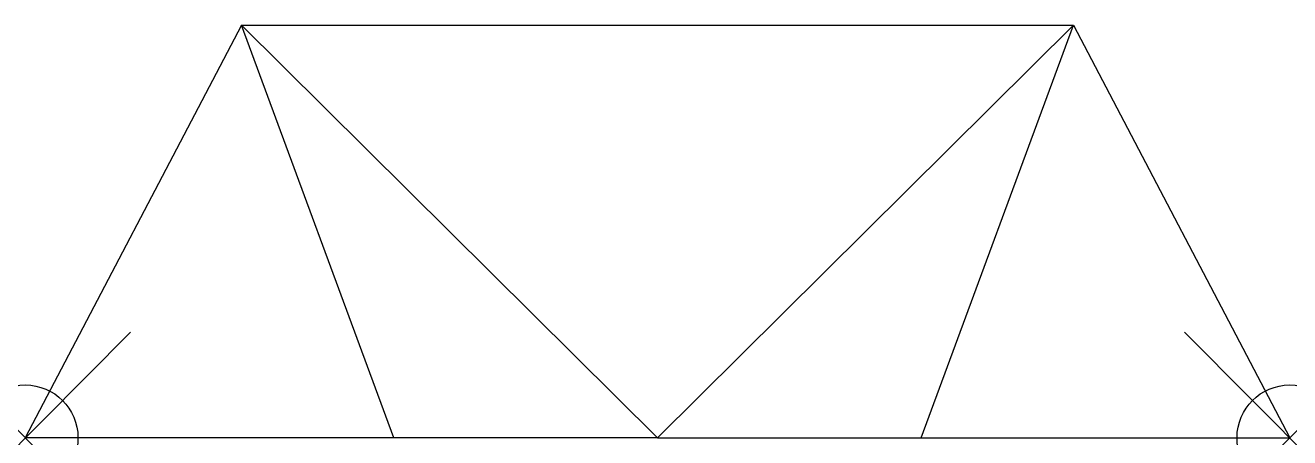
# Model space of a CAD drawing. Header units: metres. Extents: x 0 to 12, y 0 to 3.9.
import ezdxf

# ---------------------------------------------------------------- set-up
doc = ezdxf.new("R2010")
doc.units = ezdxf.units.M
doc.header["$PDMODE"] = 35

msp = doc.modelspace()

# ---------------------------------------------------------------- linework, layer by layer
at = {"linetype": 'Continuous'}
for p, q in [((2.050835, 3.91111), (0, 0)), ((3.497959, 0), (2.050835, 3.91111)), ((6, 0), (2.050835, 3.91111)), ((2.050835, 3.91111), (9.949165, 3.91111)), ((6, 0), (9.949165, 3.91111)), ((8.502041, 0), (9.949165, 3.91111)), ((9.949165, 3.91111), (12, 0)), ((3.497959, 0), (0, 0)), ((6, 0), (3.497959, 0)), ((6, 0), (8.502041, 0)), ((8.502041, 0), (12, 0))]:
    msp.add_line(p, q, dxfattribs=at)
for p in [(0, 0), (12, 0)]:
    msp.add_point(p)

doc.saveas('drawing.dxf')
